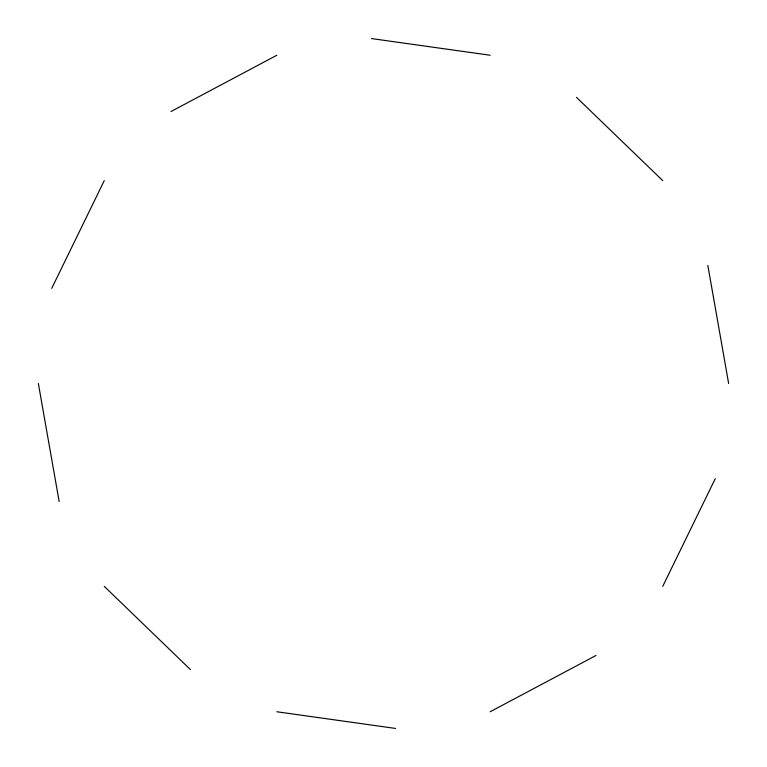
<?xml version="1.0" encoding="UTF-8"?>
<svg xmlns="http://www.w3.org/2000/svg" width="767" height="767" viewBox="0 0 767 767"><rect width="100%" height="100%" fill="white"/><g stroke="black" fill="none" stroke-linecap="round" stroke-linejoin="round"><path stroke-width="1.15" d="M51.725 288.363L104.264 180.629M662.736 586.371L715.275 478.637M171.003 111.522L276.839 55.243M490.161 711.757L595.997 655.478M371.458 38.561L490.161 55.243M276.839 711.757L395.542 728.439M576.506 97.361L662.736 180.629M104.264 586.371L190.494 669.639M707.836 265.449L728.65 383.5M38.35 383.5L59.164 501.551"/></g></svg>
